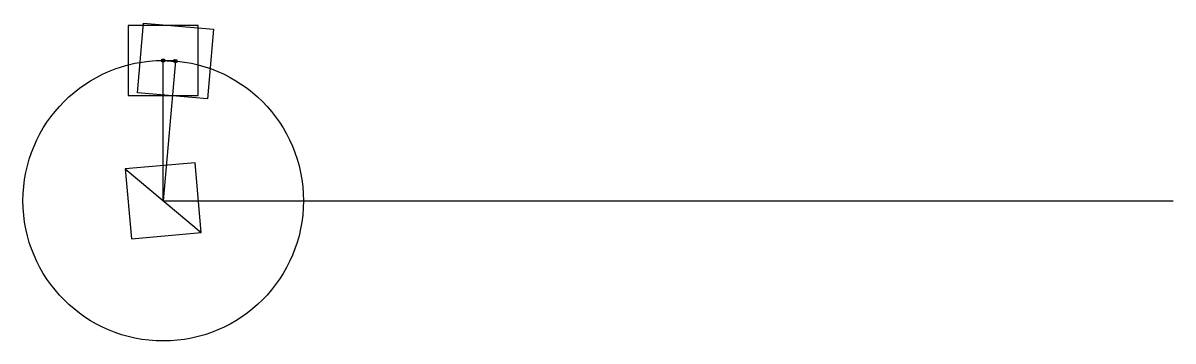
# Model space of a CAD drawing. Header units: millimetres. Extents: x -100 to 720, y -100 to 127.
import ezdxf

# ---------------------------------------------------------------- set-up
doc = ezdxf.new("R2010")
doc.units = ezdxf.units.MM

msp = doc.modelspace()

# ---------------------------------------------------------------- linework, layer by layer
for p, q in [((-1, 101), (1, 99)), ((0, 0), (0, 100)), ((0, 100), (8.68, 99.24)), ((8.72, 99.62), (0, 100)), ((8.72, 99.62), (0, 0)), ((7.81, 100.7), (9.62, 98.54)), ((-27.08, 22.73), (27.08, -22.73)), ((0, 0), (720, 0))]:
    msp.add_line(p, q)
for points in [[(-25, 75), (25, 75), (25, 125), (-25, 125)], [(31.44, 72.54), (-18.37, 76.89), (-14.01, 126.7), (35.8, 122.35)], [(-1, 101), (1, 101), (1, 99), (-1, 99)], [(7.81, 100.7), (9.8, 100.53), (9.62, 98.54), (7.63, 98.71)], [(-22.73, -27.08), (27.08, -22.73), (22.73, 27.08), (-27.08, 22.73)]]:
    msp.add_lwpolyline(points, close=True)
msp.add_circle((0, 0), 100)

doc.saveas('drawing.dxf')
